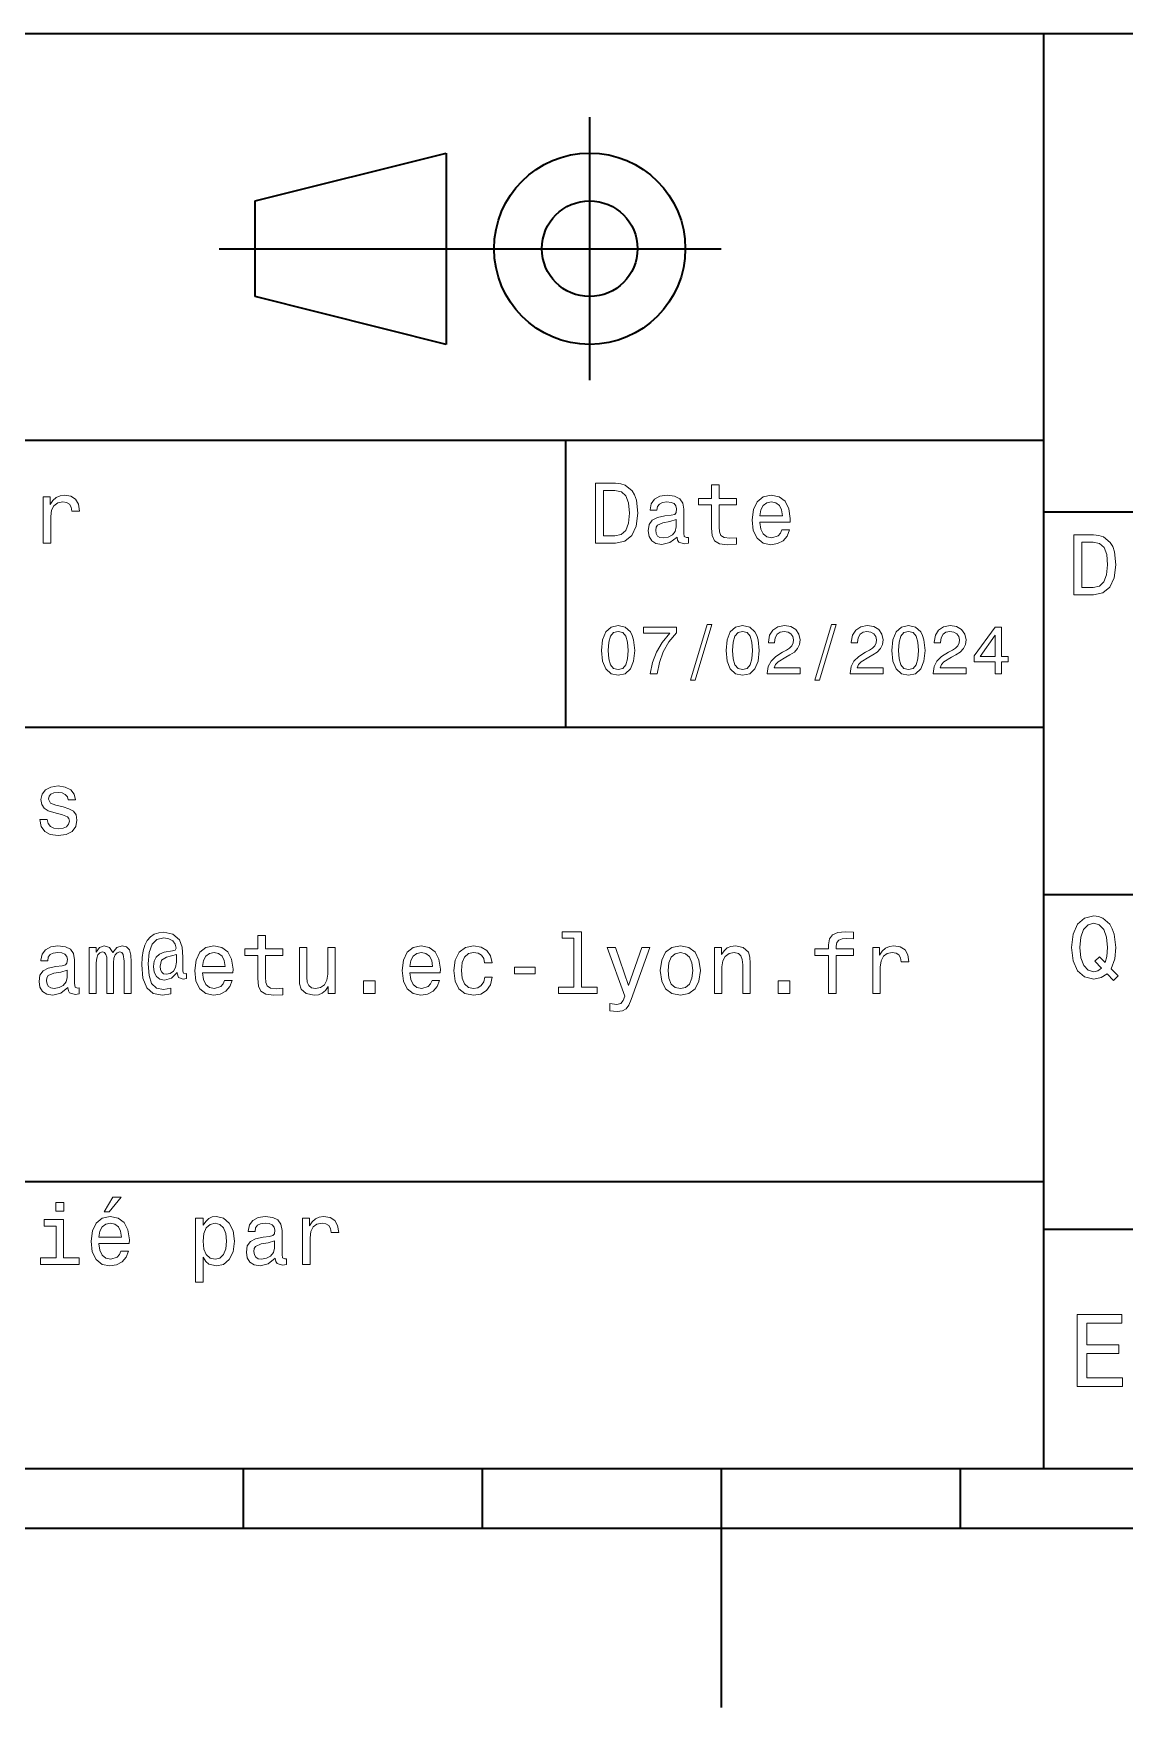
# Model space of a CAD drawing. Extents: x 0 to 297, y 0 to 210.
# Drawn here: x 119.7 to 165.4, y 0 to 70 of the extents above; entities that cross this region are included whole.
import ezdxf

# ---------------------------------------------------------------- set-up
doc = ezdxf.new("R2010")
doc.units = 0

msp = doc.modelspace()

# ---------------------------------------------------------------- linework, layer by layer
at = {"color": 7, "lineweight": 35}
for p, q in [((97, 70), (287, 70)), ((162, 10), (162, 70)), ((127.5, 61), (148.5, 61)), ((97, 53), (162, 53)), ((162, 50), (287, 50)), ((97, 41), (162, 41)), ((162, 34), (287, 34)), ((97, 22), (162, 22)), ((162, 20), (287, 20)), ((10, 10), (287, 10)), ((97, 10), (287, 10)), ((98.5, 7.5), (198.5, 7.5))]:
    msp.add_line(p, q, dxfattribs=at)
at = {"color": 7, "lineweight": 35, "ltscale": 0.275}
msp.add_line((143, 55.5), (143, 66.5), dxfattribs=at)
at = {"color": 7, "lineweight": 35, "ltscale": 0.206155}
for p, q in [((129, 63), (137, 65)), ((137, 57), (129, 59))]:
    msp.add_line(p, q, dxfattribs=at)
at = {"color": 7, "lineweight": 35, "ltscale": 0.2}
msp.add_line((137, 65), (137, 57), dxfattribs=at)
at = {"color": 7, "lineweight": 35, "ltscale": 0.1}
msp.add_line((129, 59), (129, 63), dxfattribs=at)
at = {"color": 7, "lineweight": 35, "ltscale": 0.3}
msp.add_line((142, 41), (142, 53), dxfattribs=at)
at = {"color": 7, "lineweight": 35, "ltscale": 0.0625}
for p, q in [((128.5, 10), (128.5, 7.5)), ((138.5, 10), (138.5, 7.5)), ((158.5, 10), (158.5, 7.5))]:
    msp.add_line(p, q, dxfattribs=at)
at = {"color": 7, "lineweight": 35, "ltscale": 0.25}
msp.add_line((148.5, 10), (148.5, 0), dxfattribs=at)
at = {"color": 7, "lineweight": 13}
for points in [[(144.080688, 51.190563), (143.248566, 51.190563), (143.248566, 48.690563), (144.080688, 48.690563), (144.473343, 48.769814), (144.765137, 49.011169), (144.945251, 49.40382), (145.010086, 49.940563), (144.952454, 50.488113), (144.880402, 50.70425), (144.779541, 50.877163), (144.487747, 51.111313), (144.296829, 51.168949)], [(148.100861, 50.289986), (148.100861, 49.320965), (148.122482, 49.007565), (148.223343, 48.791428), (148.425079, 48.665348), (148.767288, 48.62212), (149.141937, 48.640129), (149.141937, 48.913906), (148.868149, 48.892292), (148.619598, 48.921112), (148.486313, 49.011169), (148.42868, 49.162464), (148.417862, 49.375), (148.417862, 50.289986), (149.141937, 50.289986), (149.141937, 50.560158), (148.417862, 50.560158), (148.417862, 51.125721), (148.100861, 51.125721), (148.100861, 50.560158), (147.553314, 50.560158), (147.553314, 50.289986)], [(120.143372, 48.690563), (120.460373, 48.690563), (120.460373, 49.796471), (120.492798, 50.063042), (120.590057, 50.253963), (120.748558, 50.369236), (120.961098, 50.408863), (121.119598, 50.383648), (121.238472, 50.3116), (121.310516, 50.189121), (121.335739, 50.023415), (121.656342, 50.023415), (121.613113, 50.315205), (121.49424, 50.524136), (121.296112, 50.650219), (121.02594, 50.693443), (120.842224, 50.664627), (120.683716, 50.592579), (120.543228, 50.4701), (120.431557, 50.304398), (120.431557, 50.625), (120.143372, 50.625)], [(144.055481, 50.891571), (144.329254, 50.837536), (144.516571, 50.671829), (144.628235, 50.376442), (144.664261, 49.940563), (144.624634, 49.519093), (144.51297, 49.223705), (144.322052, 49.047192), (144.055481, 48.989555), (143.583572, 48.989555), (143.583572, 50.891571)], [(146.656342, 48.942726), (146.656342, 48.931919), (146.674347, 48.809441), (146.728394, 48.722984), (146.955338, 48.654541), (147.131851, 48.683357), (147.131851, 48.928314), (147.056198, 48.917507), (146.955338, 48.96434), (146.937317, 49.108429), (146.937317, 50.109871), (146.894089, 50.365635), (146.768005, 50.54575), (146.548264, 50.65382), (146.23848, 50.693443), (145.935883, 50.650219), (145.71254, 50.52774), (145.572052, 50.336815), (145.525223, 50.084656), (145.525223, 50.063042), (145.809799, 50.063042), (145.835022, 50.21434), (145.914261, 50.322407), (146.043945, 50.387249), (146.227661, 50.412464), (146.404175, 50.394455), (146.530258, 50.34042), (146.605911, 50.246758), (146.631119, 50.117077), (146.616714, 49.965778), (146.559082, 49.890129), (146.414978, 49.854107), (146.144806, 49.825291), (145.835022, 49.760448), (145.61528, 49.645176), (145.485596, 49.465057), (145.445969, 49.19849), (145.481995, 48.960735), (145.593658, 48.784222), (145.773773, 48.67255), (146.022339, 48.632927), (146.357346, 48.708576)], [(150.121765, 49.565922), (151.389771, 49.565922), (151.393372, 49.713619), (151.335739, 50.127884), (151.177231, 50.437683), (150.925079, 50.625), (150.590057, 50.693443), (150.262253, 50.621399), (150.010086, 50.41967), (149.847977, 50.091862), (149.790344, 49.659584), (149.844376, 49.216499), (150.006485, 48.892292), (150.255051, 48.690563), (150.579254, 48.62212), (150.860229, 48.668949), (151.090775, 48.791428), (151.260086, 48.98595), (151.357346, 49.245319), (151.043945, 49.245319), (150.979111, 49.101227), (150.885452, 48.993156), (150.618881, 48.9067), (150.413544, 48.946327), (150.258652, 49.072407), (150.157776, 49.27774), (150.121765, 49.555115)], [(150.121765, 49.832493), (150.161377, 50.081055), (150.258652, 50.264771), (150.406342, 50.376442), (150.600861, 50.416069), (150.791794, 50.376442), (150.939484, 50.264771), (151.029541, 50.081055), (151.061966, 49.832493)], [(146.620316, 49.367798), (146.577087, 49.180477), (146.461823, 49.036385), (146.28891, 48.942726), (146.07637, 48.910305), (145.939484, 48.928314), (145.842224, 48.98595), (145.780975, 49.086815), (145.76297, 49.227306), (145.777374, 49.353386), (145.835022, 49.443443), (146.065567, 49.544312), (146.357346, 49.587536), (146.620316, 49.673992)], [(164.080688, 49.030979), (163.248566, 49.030979), (163.248566, 46.530979), (164.080688, 46.530979), (164.473343, 46.610229), (164.765137, 46.851585), (164.945251, 47.244236), (165.010086, 47.780979), (164.952454, 48.328529), (164.880402, 48.544666), (164.779541, 48.717579), (164.487747, 48.951729), (164.296829, 49.009365)], [(164.055481, 48.731987), (164.329254, 48.677952), (164.516571, 48.512245), (164.628235, 48.216858), (164.664261, 47.780979), (164.624634, 47.359509), (164.51297, 47.064121), (164.322052, 46.887608), (164.055481, 46.829971), (163.583572, 46.829971), (163.583572, 48.731987)], [(143.498566, 44.201729), (143.541794, 43.749279), (143.677231, 43.426514), (143.893372, 43.230549), (144.193085, 43.167149), (144.489914, 43.230549), (144.706055, 43.426514), (144.838623, 43.749279), (144.884735, 44.201729), (144.838623, 44.651299), (144.783859, 44.829971), (144.706055, 44.976948), (144.489914, 45.172913), (144.193085, 45.239193), (143.893372, 45.172913), (143.677231, 44.974064), (143.541794, 44.651299)], [(143.775223, 44.201729), (143.798279, 44.550434), (143.870316, 44.801155), (144, 44.948128), (144.193085, 45), (144.383286, 44.948128), (144.51297, 44.801155), (144.585022, 44.550434), (144.608078, 44.201729), (144.585022, 43.850143), (144.51297, 43.599426), (144.383286, 43.45245), (144.193085, 43.403458), (144, 43.45245), (143.870316, 43.599426), (143.798279, 43.850143)], [(145.52739, 43.224785), (145.818451, 43.224785), (145.913544, 43.700291), (146.080704, 44.144093), (146.317001, 44.556198), (146.625366, 44.942364), (146.625366, 45.181557), (145.253601, 45.181557), (145.253601, 44.919308), (146.348709, 44.919308), (146.031708, 44.530262), (145.792511, 44.12392), (145.625366, 43.691643)], [(147.213257, 42.956772), (147.412109, 42.956772), (148.109512, 45.279541), (147.907791, 45.279541)], [(148.703171, 44.201729), (148.746399, 43.749279), (148.881851, 43.426514), (149.097992, 43.230549), (149.397705, 43.167149), (149.694534, 43.230549), (149.910675, 43.426514), (150.043228, 43.749279), (150.08934, 44.201729), (150.043228, 44.651299), (149.98848, 44.829971), (149.910675, 44.976948), (149.694534, 45.172913), (149.397705, 45.239193), (149.097992, 45.172913), (148.881851, 44.974064), (148.746399, 44.651299)], [(148.979828, 44.201729), (149.002884, 44.550434), (149.074936, 44.801155), (149.20462, 44.948128), (149.397705, 45), (149.587906, 44.948128), (149.71759, 44.801155), (149.789627, 44.550434), (149.812683, 44.201729), (149.789627, 43.850143), (149.71759, 43.599426), (149.587906, 43.45245), (149.397705, 43.403458), (149.20462, 43.45245), (149.074936, 43.599426), (149.002884, 43.850143)], [(150.429398, 43.224785), (151.804047, 43.224785), (151.804047, 43.472622), (150.71759, 43.472622), (150.778107, 43.60807), (150.881851, 43.720463), (151.201736, 43.925072), (151.371765, 44.011528), (151.561966, 44.135448), (151.697418, 44.279541), (151.775223, 44.44957), (151.804047, 44.642651), (151.755051, 44.884727), (151.619598, 45.074928), (151.412109, 45.195965), (151.144104, 45.239193), (150.867447, 45.190201), (150.657059, 45.054756), (150.521622, 44.838619), (150.47551, 44.553314), (150.47551, 44.51297), (150.737762, 44.51297), (150.737762, 44.536022), (150.763687, 44.731991), (150.841507, 44.876083), (150.965424, 44.9683), (151.129684, 45), (151.296829, 44.971184), (151.420746, 44.899136), (151.50145, 44.786743), (151.530258, 44.645535), (151.510086, 44.51297), (151.455338, 44.400578), (151.363113, 44.302593), (151.236313, 44.216141), (151.066284, 44.12392), (150.783859, 43.945248), (150.585022, 43.755043), (150.466858, 43.524498), (150.429398, 43.233429)], [(152.417877, 42.956772), (152.616714, 42.956772), (153.314133, 45.279541), (153.112396, 45.279541)], [(153.899139, 43.224785), (155.273773, 43.224785), (155.273773, 43.472622), (154.187317, 43.472622), (154.247849, 43.60807), (154.351593, 43.720463), (154.671478, 43.925072), (154.841507, 44.011528), (155.031708, 44.135448), (155.167145, 44.279541), (155.244965, 44.44957), (155.273773, 44.642651), (155.224792, 44.884727), (155.08934, 45.074928), (154.881851, 45.195965), (154.613831, 45.239193), (154.337173, 45.190201), (154.126801, 45.054756), (153.991364, 44.838619), (153.945251, 44.553314), (153.945251, 44.51297), (154.207504, 44.51297), (154.207504, 44.536022), (154.233429, 44.731991), (154.311249, 44.876083), (154.435165, 44.9683), (154.599426, 45), (154.766571, 44.971184), (154.890488, 44.899136), (154.971191, 44.786743), (155, 44.645535), (154.979828, 44.51297), (154.925079, 44.400578), (154.832855, 44.302593), (154.706055, 44.216141), (154.536026, 44.12392), (154.253601, 43.945248), (154.054764, 43.755043), (153.9366, 43.524498), (153.899139, 43.233429)], [(155.642654, 44.201729), (155.685883, 43.749279), (155.821335, 43.426514), (156.037476, 43.230549), (156.337173, 43.167149), (156.634003, 43.230549), (156.850143, 43.426514), (156.982712, 43.749279), (157.028824, 44.201729), (156.982712, 44.651299), (156.927963, 44.829971), (156.850143, 44.976948), (156.634003, 45.172913), (156.337173, 45.239193), (156.037476, 45.172913), (155.821335, 44.974064), (155.685883, 44.651299)], [(155.919312, 44.201729), (155.942368, 44.550434), (156.01442, 44.801155), (156.144104, 44.948128), (156.337173, 45), (156.527374, 44.948128), (156.657059, 44.801155), (156.729111, 44.550434), (156.752167, 44.201729), (156.729111, 43.850143), (156.657059, 43.599426), (156.527374, 43.45245), (156.337173, 43.403458), (156.144104, 43.45245), (156.01442, 43.599426), (155.942368, 43.850143)], [(157.368881, 43.224785), (158.743515, 43.224785), (158.743515, 43.472622), (157.657059, 43.472622), (157.71759, 43.60807), (157.821335, 43.720463), (158.14122, 43.925072), (158.311249, 44.011528), (158.50145, 44.135448), (158.636887, 44.279541), (158.714706, 44.44957), (158.743515, 44.642651), (158.694534, 44.884727), (158.559082, 45.074928), (158.351593, 45.195965), (158.083572, 45.239193), (157.806915, 45.190201), (157.596542, 45.054756), (157.461105, 44.838619), (157.414993, 44.553314), (157.414993, 44.51297), (157.677231, 44.51297), (157.677231, 44.536022), (157.703171, 44.731991), (157.780991, 44.876083), (157.904907, 44.9683), (158.069168, 45), (158.236313, 44.971184), (158.360229, 44.899136), (158.440918, 44.786743), (158.469742, 44.645535), (158.44957, 44.51297), (158.394821, 44.400578), (158.302597, 44.302593), (158.175797, 44.216141), (158.005768, 44.12392), (157.723343, 43.945248), (157.524506, 43.755043), (157.406342, 43.524498), (157.368881, 43.233429)], [(159.965424, 43.224785), (160.224792, 43.224785), (160.224792, 43.720463), (160.510086, 43.720463), (160.510086, 43.951008), (160.224792, 43.951008), (160.224792, 45.181557), (159.96254, 45.181557), (159.086456, 43.974064), (159.086456, 43.720463), (159.965424, 43.720463)], [(159.328537, 43.951008), (159.965424, 44.847263), (159.965424, 43.951008)], [(120.971901, 37.658501), (120.66571, 37.730545), (120.438766, 37.8134), (120.363113, 37.982708), (120.384727, 38.101585), (120.460373, 38.188038), (120.582855, 38.242073), (120.759369, 38.263687), (120.92868, 38.242073), (121.061966, 38.177231), (121.148415, 38.079971), (121.184441, 37.950287), (121.49424, 37.950287), (121.49424, 37.957493), (121.440201, 38.191643), (121.292511, 38.375359), (121.061966, 38.490635), (120.759369, 38.533859), (120.453171, 38.490635), (120.229828, 38.371758), (120.08934, 38.195244), (120.046112, 37.971901), (120.078529, 37.755764), (120.179398, 37.604465), (120.3451, 37.496399), (120.586456, 37.42075), (120.939484, 37.334293), (121.155624, 37.244236), (121.213257, 37.172188), (121.234871, 37.064121), (121.202454, 36.930836), (121.115997, 36.829971), (120.97551, 36.765129), (120.788185, 36.743515), (120.590057, 36.765129), (120.445969, 36.840778), (120.348709, 36.963257), (120.309082, 37.132565), (120.002884, 37.132565), (120.053314, 36.844379), (120.201012, 36.635445), (120.435158, 36.509365), (120.759369, 36.462536), (121.097984, 36.509365), (121.346542, 36.635445), (121.497841, 36.837173), (121.551872, 37.100143), (121.512253, 37.327087), (121.400574, 37.481987), (121.216858, 37.582851)], [(164.642654, 30.685879), (164.916428, 30.401297), (165.107346, 30.592218), (164.811966, 30.894812), (164.963257, 31.305475), (165.010086, 31.780979), (164.941635, 32.339336), (164.862396, 32.56628), (164.757919, 32.753601), (164.46254, 33.009365), (164.282425, 33.074207), (164.08429, 33.099422), (163.702454, 33.009365), (163.41066, 32.757202), (163.223343, 32.342937), (163.158508, 31.780979), (163.223343, 31.219019), (163.407059, 30.804754), (163.698853, 30.54899), (164.08429, 30.462536), (164.39769, 30.520172)], [(126.130409, 30.487751), (126.130409, 30.696686), (126.072769, 30.685879), (126.004326, 30.711094), (125.982712, 30.786743), (125.982712, 31.377522), (125.953896, 31.795389), (125.838623, 32.105186), (125.568451, 32.335735), (125.190201, 32.418587), (124.970467, 32.396973), (124.783142, 32.33213), (124.62104, 32.224064), (124.491356, 32.072765), (124.390495, 31.881844), (124.318451, 31.647694), (124.275223, 31.366714), (124.260811, 31.049711), (124.311241, 30.491354), (124.473343, 30.0951), (124.743515, 29.857347), (125.128967, 29.7817), (125.481995, 29.839336), (125.481995, 30.077089), (125.172195, 30.019451), (124.873199, 30.08069), (124.675079, 30.278818), (124.567001, 30.613832), (124.534584, 31.100143), (124.57061, 31.575647), (124.693085, 31.914265), (124.891212, 32.119595), (125.179398, 32.188038), (125.399139, 32.148415), (125.561241, 32.054756), (125.662109, 31.914265), (125.698128, 31.752161), (125.658508, 31.672911), (125.550438, 31.636887), (125.197411, 31.582851), (125.002884, 31.503601), (124.862396, 31.381123), (124.779541, 31.211815), (124.754326, 30.988472), (124.786743, 30.747118), (124.876801, 30.567001), (125.024498, 30.45533), (125.219025, 30.419308), (125.503601, 30.494957), (125.744965, 30.732708), (125.744965, 30.711094), (125.802597, 30.520172), (126.000725, 30.462536)], [(129.123932, 31.449568), (129.123932, 30.480547), (129.145538, 30.167147), (129.246399, 29.951008), (129.448135, 29.824926), (129.790344, 29.7817), (130.164993, 29.799711), (130.164993, 30.073486), (129.89122, 30.051872), (129.642654, 30.08069), (129.509369, 30.170748), (129.451736, 30.322046), (129.440933, 30.534582), (129.440933, 31.449568), (130.164993, 31.449568), (130.164993, 31.71974), (129.440933, 31.71974), (129.440933, 32.285301), (129.123932, 32.285301), (129.123932, 31.71974), (128.57637, 31.71974), (128.57637, 31.449568)], [(142.340775, 32.170029), (142.340775, 30.116714), (141.688751, 30.116714), (141.688751, 29.850143), (143.306198, 29.850143), (143.306198, 30.116714), (142.657776, 30.116714), (142.657776, 32.4366), (141.843658, 32.4366), (141.843658, 32.170029)], [(152.992798, 31.449568), (152.992798, 29.850143), (153.309784, 29.850143), (153.309784, 31.449568), (154.030258, 31.449568), (154.030258, 31.71974), (153.309784, 31.71974), (153.309784, 31.838615), (153.335007, 31.982708), (153.417862, 32.079971), (153.55835, 32.137608), (153.760071, 32.159222), (154.030258, 32.144814), (154.030258, 32.418587), (153.688034, 32.4366), (153.378235, 32.404179), (153.162094, 32.306915), (153.03241, 32.137608), (152.992798, 31.896254), (152.992798, 31.71974), (152.412811, 31.71974), (152.412811, 31.449568)], [(164.41571, 30.916426), (164.260803, 30.801151), (164.08429, 30.765129), (163.850143, 30.829971), (163.666428, 31.024494), (163.543945, 31.341497), (163.504318, 31.780979), (163.543945, 32.216858), (163.662827, 32.537464), (163.846542, 32.731987), (164.08429, 32.80043), (164.318451, 32.731987), (164.502167, 32.533859), (164.621033, 32.213257), (164.664261, 31.780979), (164.631851, 31.40634), (164.5634, 31.150576), (164.329254, 31.395533), (164.13472, 31.211815)], [(121.17363, 30.102304), (121.17363, 30.091497), (121.191643, 29.969019), (121.245682, 29.882565), (121.472626, 29.814121), (121.649139, 29.842939), (121.649139, 30.087896), (121.573486, 30.077089), (121.472626, 30.123919), (121.454613, 30.268011), (121.454613, 31.269451), (121.411385, 31.525215), (121.285309, 31.70533), (121.065567, 31.8134), (120.755768, 31.853025), (120.453171, 31.809797), (120.229828, 31.687319), (120.08934, 31.496397), (120.042511, 31.244236), (120.042511, 31.222622), (120.327087, 31.222622), (120.35231, 31.373919), (120.431557, 31.481987), (120.561241, 31.546829), (120.744957, 31.572046), (120.921471, 31.554033), (121.047554, 31.5), (121.123199, 31.40634), (121.148415, 31.276657), (121.134003, 31.125359), (121.07637, 31.049711), (120.932281, 31.013687), (120.662109, 30.984869), (120.35231, 30.920029), (120.132568, 30.804754), (120.002884, 30.62464), (119.963257, 30.358068), (119.999283, 30.120316), (120.110954, 29.943804), (120.291069, 29.832132), (120.539627, 29.792507), (120.874641, 29.868155)], [(122.067001, 29.850143), (122.358795, 29.850143), (122.358795, 31.143372), (122.376801, 31.337896), (122.43084, 31.478386), (122.513687, 31.561239), (122.621758, 31.593658), (122.708214, 31.56484), (122.765854, 31.492794), (122.79467, 31.370316), (122.805481, 31.208212), (122.805481, 29.850143), (123.079254, 29.850143), (123.079254, 31.143372), (123.097267, 31.334293), (123.151299, 31.474783), (123.237755, 31.561239), (123.345825, 31.593658), (123.432281, 31.56484), (123.489914, 31.492794), (123.52594, 31.208212), (123.52594, 29.850143), (123.817726, 29.850143), (123.817726, 31.1866), (123.799713, 31.463976), (123.742081, 31.676512), (123.626801, 31.806194), (123.439484, 31.853025), (123.219742, 31.780979), (123.05043, 31.572046), (122.917145, 31.777376), (122.693802, 31.853025), (122.48848, 31.780979), (122.347984, 31.57925), (122.347984, 31.784582), (122.067001, 31.784582)], [(126.80764, 30.725504), (128.075653, 30.725504), (128.079254, 30.873198), (128.021622, 31.287464), (127.863113, 31.597261), (127.610954, 31.784582), (127.27594, 31.853025), (126.948135, 31.780979), (126.695969, 31.57925), (126.533867, 31.25144), (126.476227, 30.819164), (126.530266, 30.37608), (126.692368, 30.051872), (126.940926, 29.850143), (127.265137, 29.7817), (127.546112, 29.828529), (127.776657, 29.951008), (127.945969, 30.145533), (128.043228, 30.404898), (127.729828, 30.404898), (127.664993, 30.260807), (127.571327, 30.152737), (127.304756, 30.066282), (127.099426, 30.105907), (126.944527, 30.231987), (126.843666, 30.437319), (126.80764, 30.714697)], [(126.80764, 30.992075), (126.847267, 31.240633), (126.944527, 31.424351), (127.092224, 31.536022), (127.286743, 31.575647), (127.477669, 31.536022), (127.625366, 31.424351), (127.715424, 31.240633), (127.747841, 30.992075)], [(132.358795, 31.784582), (132.041794, 31.784582), (132.041794, 30.667868), (132.005768, 30.408501), (131.901306, 30.22118), (131.739197, 30.105907), (131.526657, 30.069883), (131.357361, 30.098703), (131.249283, 30.185158), (131.188049, 30.332851), (131.173645, 30.541786), (131.173645, 31.784582), (130.856628, 31.784582), (130.856628, 30.512968), (130.867432, 30.257204), (130.935883, 30.044668), (131.144821, 29.850143), (131.479828, 29.7817), (131.659943, 29.806915), (131.81485, 29.871758), (131.948135, 29.983429), (132.056198, 30.145533), (132.056198, 29.850143), (132.358795, 29.850143)], [(135.481995, 30.725504), (136.75, 30.725504), (136.753601, 30.873198), (136.695969, 31.287464), (136.537476, 31.597261), (136.285309, 31.784582), (135.950287, 31.853025), (135.622482, 31.780979), (135.370316, 31.57925), (135.208221, 31.25144), (135.150574, 30.819164), (135.20462, 30.37608), (135.366714, 30.051872), (135.61528, 29.850143), (135.939484, 29.7817), (136.220459, 29.828529), (136.451019, 29.951008), (136.620316, 30.145533), (136.71759, 30.404898), (136.404175, 30.404898), (136.33934, 30.260807), (136.245682, 30.152737), (135.979111, 30.066282), (135.773773, 30.105907), (135.618881, 30.231987), (135.518005, 30.437319), (135.481995, 30.714697)], [(135.481995, 30.992075), (135.521622, 31.240633), (135.618881, 31.424351), (135.766571, 31.536022), (135.96109, 31.575647), (136.152023, 31.536022), (136.299713, 31.424351), (136.389771, 31.240633), (136.422195, 30.992075)], [(138.605194, 31.143372), (138.918594, 31.143372), (138.853745, 31.431555), (138.698853, 31.658501), (138.457489, 31.79899), (138.144089, 31.853025), (137.798279, 31.780979), (137.535309, 31.57925), (137.369598, 31.25144), (137.311966, 30.811958), (137.365997, 30.37608), (137.528107, 30.051872), (137.783859, 29.850143), (138.133286, 29.7817), (138.443085, 29.835733), (138.684448, 29.987032), (138.850143, 30.224783), (138.922195, 30.541786), (138.619598, 30.541786), (138.565567, 30.340057), (138.464691, 30.188761), (138.320602, 30.0951), (138.144089, 30.066282), (137.924347, 30.113111), (137.765854, 30.257204), (137.668594, 30.491354), (137.636169, 30.822765), (137.668594, 31.146973), (137.769455, 31.381123), (137.931549, 31.525215), (138.144089, 31.575647), (138.331421, 31.543226), (138.471909, 31.460375), (138.565567, 31.323486)], [(145.179398, 31.784582), (144.624634, 30.192362), (144.080688, 31.784582), (143.734863, 31.784582), (144.469742, 29.742075), (144.404892, 29.561958), (144.304031, 29.43948), (144.13472, 29.399855), (143.842941, 29.435879), (143.842941, 29.129683), (144.149139, 29.100864), (144.368866, 29.129683), (144.523773, 29.21974), (144.635437, 29.37464), (144.732712, 29.601583), (145.518005, 31.784582)], [(145.953888, 30.815561), (146.01152, 30.37608), (146.177231, 30.051872), (146.440201, 29.850143), (146.793228, 29.7817), (147.142639, 29.850143), (147.405609, 30.048271), (147.57132, 30.372478), (147.632568, 30.815561), (147.57132, 31.255043), (147.405609, 31.582851), (147.142639, 31.780979), (146.793228, 31.853025), (146.440201, 31.780979), (146.177231, 31.57925), (146.01152, 31.255043)], [(146.278091, 30.819164), (146.310516, 31.143372), (146.411377, 31.377522), (146.573486, 31.521614), (146.793228, 31.572046), (147.009369, 31.521614), (147.171463, 31.381123), (147.272339, 31.143372), (147.30835, 30.819164), (147.272339, 30.491354), (147.171463, 30.253601), (147.009369, 30.109509), (146.793228, 30.062679), (146.573486, 30.109509), (146.411377, 30.253601), (146.310516, 30.491354)], [(148.216125, 29.850143), (148.533142, 29.850143), (148.533142, 30.966858), (148.565552, 31.222622), (148.670029, 31.409943), (148.832123, 31.525215), (149.048264, 31.568443), (149.221176, 31.532419), (149.329254, 31.435158), (149.383286, 31.273054), (149.401291, 31.056915), (149.401291, 29.850143), (149.718292, 29.850143), (149.718292, 31.121758), (149.703888, 31.377522), (149.639038, 31.590057), (149.426514, 31.784582), (149.095093, 31.853025), (148.911377, 31.827808), (148.756485, 31.759365), (148.623199, 31.644091), (148.518723, 31.489193), (148.518723, 31.784582), (148.216125, 31.784582)], [(154.840775, 29.850143), (155.157776, 29.850143), (155.157776, 30.956051), (155.190186, 31.222622), (155.28746, 31.413544), (155.445953, 31.528818), (155.658493, 31.568443), (155.816986, 31.543226), (155.935867, 31.47118), (156.007919, 31.348701), (156.033142, 31.182997), (156.353745, 31.182997), (156.310516, 31.474783), (156.191635, 31.683718), (155.9935, 31.809797), (155.723328, 31.853025), (155.539612, 31.824207), (155.381119, 31.752161), (155.240631, 31.629683), (155.128952, 31.463976), (155.128952, 31.784582), (154.840775, 31.784582)], [(121.137611, 30.527376), (121.094383, 30.340057), (120.979111, 30.195965), (120.806198, 30.102304), (120.593658, 30.069883), (120.456772, 30.087896), (120.359512, 30.145533), (120.298271, 30.246397), (120.280258, 30.386887), (120.29467, 30.512968), (120.35231, 30.603025), (120.582855, 30.70389), (120.874641, 30.747118), (121.137611, 30.833572)], [(125.71254, 31.168587), (125.676514, 30.945244), (125.586456, 30.786743), (125.44957, 30.68948), (125.287468, 30.660662), (125.175797, 30.678673), (125.096542, 30.743515), (125.046112, 30.851583), (125.031708, 31.002882), (125.092941, 31.25144), (125.30188, 31.381123), (125.71254, 31.481987)], [(139.851593, 30.675072), (140.723343, 30.675072), (140.723343, 30.959654), (139.851593, 30.959654)], [(133.533142, 29.850143), (134.030258, 29.850143), (134.030258, 30.386887), (133.533142, 30.386887)], [(150.881836, 29.850143), (151.378952, 29.850143), (151.378952, 30.386887), (150.881836, 30.386887)], [(121.004326, 21.117435), (120.669312, 21.117435), (120.669312, 20.757204), (121.004326, 20.757204)], [(122.690201, 20.728386), (122.90274, 20.728386), (123.403458, 21.340778), (123.05043, 21.340778)], [(120.993515, 18.79755), (120.993515, 20.400576), (120.179398, 20.400576), (120.179398, 20.130404), (120.676514, 20.130404), (120.676514, 18.79755), (120.028099, 18.79755), (120.028099, 18.530979), (121.649139, 18.530979), (121.649139, 18.79755)], [(122.470459, 19.40634), (123.73848, 19.40634), (123.742081, 19.554033), (123.684441, 19.9683), (123.52594, 20.278097), (123.273773, 20.465418), (122.938766, 20.533861), (122.610954, 20.461815), (122.358795, 20.260086), (122.196686, 19.932276), (122.139053, 19.5), (122.193085, 19.056915), (122.355194, 18.732708), (122.603745, 18.530979), (122.927956, 18.462536), (123.208939, 18.509365), (123.439484, 18.631844), (123.608795, 18.826368), (123.706055, 19.085733), (123.392654, 19.085733), (123.327812, 18.941643), (123.234154, 18.833572), (122.967583, 18.747118), (122.762253, 18.786743), (122.607353, 18.912823), (122.506485, 19.118155), (122.470459, 19.395533)], [(126.829254, 20.166426), (126.829254, 20.465418), (126.512253, 20.465418), (126.512253, 17.7817), (126.829254, 17.7817), (126.829254, 18.826368), (126.940926, 18.657061), (127.067009, 18.545389), (127.38401, 18.462536), (127.6866, 18.530979), (127.924355, 18.736311), (128.079254, 19.060518), (128.136887, 19.5), (128.079254, 19.935879), (127.924355, 20.260086), (127.6866, 20.461815), (127.38401, 20.533861), (127.211098, 20.512247), (127.0634, 20.443804), (126.937325, 20.328529)], [(129.847992, 18.78314), (129.847992, 18.772333), (129.865997, 18.649855), (129.920029, 18.5634), (130.146973, 18.494957), (130.323486, 18.523775), (130.323486, 18.768732), (130.247849, 18.757925), (130.146973, 18.804754), (130.128967, 18.948847), (130.128967, 19.950287), (130.085739, 20.206051), (129.959656, 20.386166), (129.739914, 20.494236), (129.430115, 20.533861), (129.127533, 20.490633), (128.904175, 20.368155), (128.763687, 20.177233), (128.716858, 19.925072), (128.716858, 19.903458), (129.00145, 19.903458), (129.026657, 20.054754), (129.105911, 20.162823), (129.235596, 20.227665), (129.419312, 20.252882), (129.595825, 20.234869), (129.721909, 20.180836), (129.797562, 20.087175), (129.822769, 19.957493), (129.808365, 19.806194), (129.750732, 19.730547), (129.606628, 19.694523), (129.336456, 19.665705), (129.026657, 19.600864), (128.806915, 19.48559), (128.677246, 19.305475), (128.637619, 19.038904), (128.67363, 18.801151), (128.785309, 18.62464), (128.965424, 18.512968), (129.213989, 18.473343), (129.548996, 18.54899)], [(130.986313, 18.530979), (131.303314, 18.530979), (131.303314, 19.636887), (131.335739, 19.903458), (131.432999, 20.094379), (131.591507, 20.209654), (131.804047, 20.249279), (131.96254, 20.224062), (132.081421, 20.152016), (132.153473, 20.029537), (132.17868, 19.863832), (132.499283, 19.863832), (132.456055, 20.155619), (132.337189, 20.364553), (132.139053, 20.490633), (131.868881, 20.533861), (131.685165, 20.505043), (131.526657, 20.432997), (131.386169, 20.310518), (131.274506, 20.144812), (131.274506, 20.465418), (130.986313, 20.465418)], [(122.470459, 19.672911), (122.510086, 19.921469), (122.607353, 20.105186), (122.755043, 20.216858), (122.94957, 20.256483), (123.140488, 20.216858), (123.288185, 20.105186), (123.378242, 19.921469), (123.410667, 19.672911)], [(127.329971, 18.747118), (127.117439, 18.793947), (126.96254, 18.93804), (126.86528, 19.17219), (126.832855, 19.5), (126.86528, 19.824207), (126.96254, 20.058357), (127.117439, 20.198847), (127.329971, 20.249279), (127.524498, 20.198847), (127.679398, 20.054754), (127.776657, 19.820604), (127.812683, 19.5), (127.776657, 19.175793), (127.679398, 18.93804), (127.524498, 18.793947)], [(129.811966, 19.208212), (129.768738, 19.020893), (129.653458, 18.876801), (129.48056, 18.78314), (129.268021, 18.750719), (129.131134, 18.768732), (129.033875, 18.826368), (128.972626, 18.927233), (128.95462, 19.067722), (128.969025, 19.193804), (129.026657, 19.283861), (129.257202, 19.384726), (129.548996, 19.427954), (129.811966, 19.514408)], [(163.393372, 13.428675), (165.295395, 13.428675), (165.295395, 13.791787), (163.791061, 13.791787), (163.791061, 14.807637), (165.131119, 14.807637), (165.131119, 15.166427), (163.791061, 15.166427), (163.791061, 16.065563), (165.260803, 16.065563), (165.260803, 16.428675), (163.393372, 16.428675)]]:
    msp.add_lwpolyline(points, close=True, dxfattribs=at)
at = {"color": 7, "lineweight": 35}
for radius in [4, 2]:
    msp.add_circle((143, 61), radius, dxfattribs=at)

doc.saveas('drawing.dxf')
